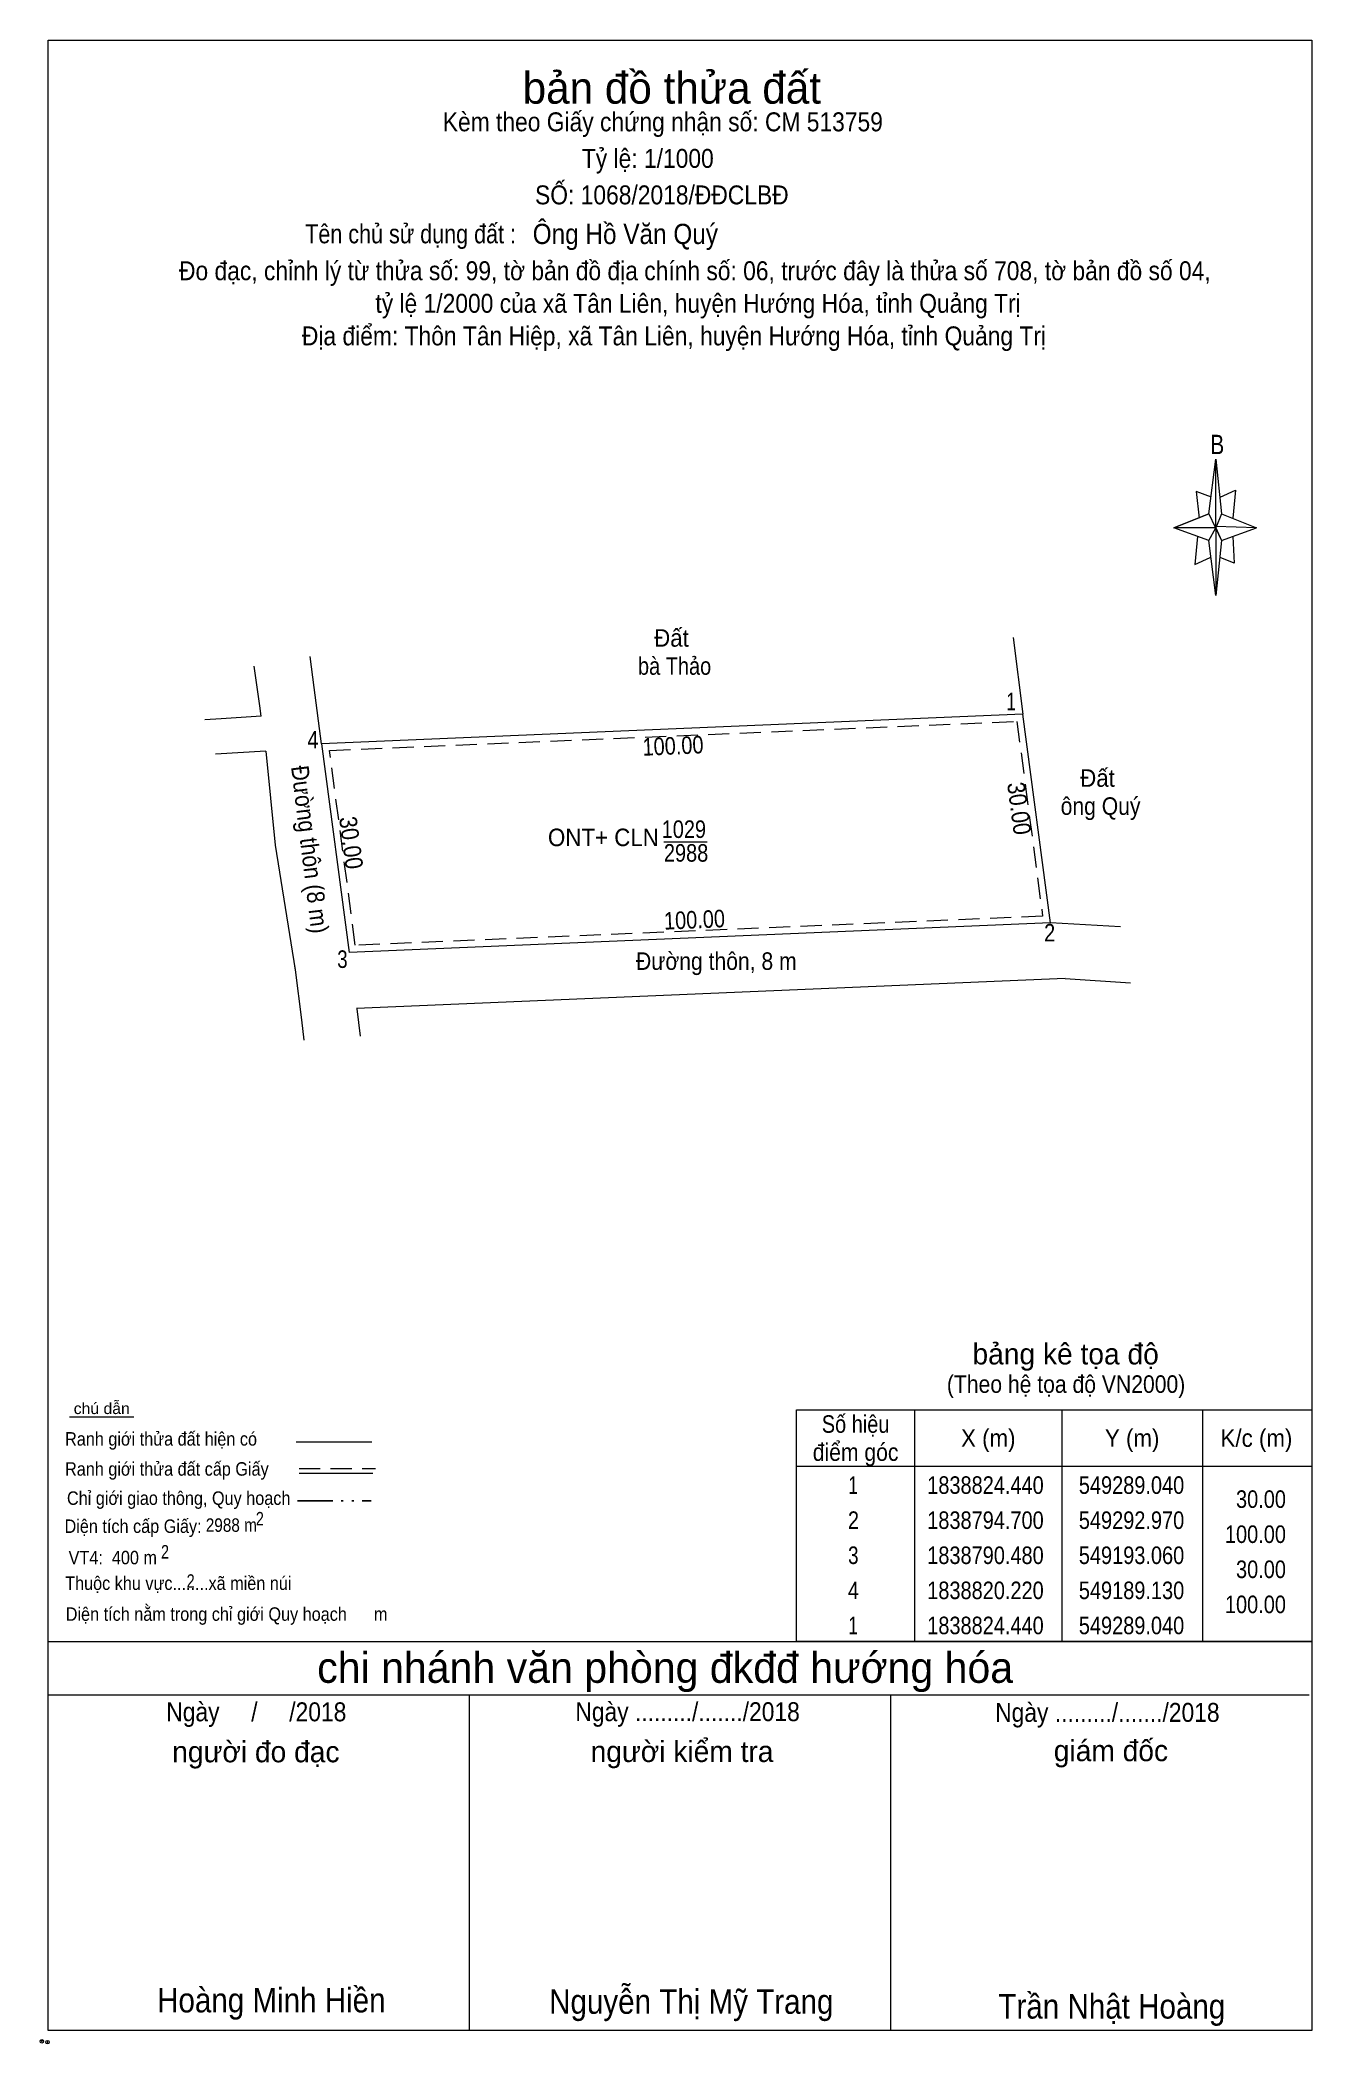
# Model space of a CAD drawing. Header units: metres. Extents: x 549149 to 549330, y 1838635 to 1838920.
import ezdxf
from ezdxf.enums import TextEntityAlignment as Align

# ---------------------------------------------------------------- set-up
doc = ezdxf.new("R2010")
doc.units = ezdxf.units.M
doc.header["$PDMODE"] = 32
doc.header["$PDSIZE"] = 0.5
doc.linetypes.add('DASH_DOUBLE_DOT', pattern=[9.2, 5, -1.2, 0.3, -1.2, 0.3, -1.2])
doc.linetypes.add('MEDIUM_DASHED', pattern=[4.5, 3, -1.5])
for name, color, linetype, lineweight in [('15', 7, 'Continuous', 13), ('28', 7, 'Continuous', 13), ('63', 7, 'Continuous', 13)]:
    doc.layers.add(name, color=color, linetype=linetype, lineweight=lineweight)

msp = doc.modelspace()

# ---------------------------------------------------------------- linework, layer by layer
at = {"layer": '15'}
for p, q in [((549287.65, 1838835.37), (549289.04, 1838824.44)), ((549180.32, 1838825.62), (549179.54, 1838831.28)), ((549188.07, 1838828.23), (549187.49, 1838832.65)), ((549189.13, 1838820.22), (549188.07, 1838828.23)), ((549180.52, 1838824.14), (549180.32, 1838825.62)), ((549174.83, 1838823.78), (549172.52, 1838823.64)), ((549180.52, 1838824.14), (549174.83, 1838823.78)), ((549289.04, 1838824.44), (549189.13, 1838820.22)), ((549292.97, 1838794.7), (549289.04, 1838824.44)), ((549181.2, 1838819.17), (549174.02, 1838818.73)), ((549181.2, 1838819.17), (549182.5, 1838805.76)), ((549189.13, 1838820.22), (549193.06, 1838790.48)), ((549182.5, 1838805.76), (549185.38, 1838787.99)), ((549237.9, 1838806.24), (549244.06, 1838806.24)), ((549292.97, 1838794.7), (549193.06, 1838790.48)), ((549302.95, 1838794.14), (549292.97, 1838794.7)), ((549185.29, 1838788.55), (549185.38, 1838787.99)), ((549295.04, 1838786.75), (549194.12, 1838782.51)), ((549295.04, 1838786.75), (549304.35, 1838786.17)), ((549194.13, 1838782.43), (549194.61, 1838778.55))]:
    msp.add_line(p, q, dxfattribs=at)
at = {"layer": '15', "linetype": 'MEDIUM_DASHED'}
msp.add_lwpolyline([(549288.17, 1838823.4), (549291.84, 1838795.65), (549193.93, 1838791.52), (549190.26, 1838819.27)], close=True, dxfattribs=at)
at = {"layer": '15'}
msp.add_lwpolyline([(549185.38, 1838787.99), (549186.26, 1838780.87), (549186.61, 1838777.98)], dxfattribs=at)
at = {"layer": '28'}
for p, q in [((549150.2, 1838765.27), (549150.2, 1838880.03)), ((549315.52, 1838852.97), (549316.52, 1838860.77)), ((549315.52, 1838849.17), (549310.52, 1838850.97)), ((549317.32, 1838852.97), (549322.32, 1838850.97)), ((549317.32, 1838849.17), (549316.52, 1838841.37)), ((549318.92, 1838849.77), (549319.12, 1838845.97)), ((549319.12, 1838845.97), (549317.12, 1838846.77)), ((549150.2, 1838722.75), (549150.2, 1838765.27)), ((549153.2, 1838724.31), (549162.4, 1838724.31)), ((549185.52, 1838720.77), (549196.28, 1838720.77)), ((549185.92, 1838716.29), (549196.44, 1838716.29)), ((549150.2, 1838692.29), (549330.2, 1838692.29)), ((549150.2, 1838684.69), (549329.8, 1838684.69)), ((549150.2, 1838684.69), (549329.8, 1838684.69)), ((549150.2, 1838684.69), (549329.8, 1838684.69)), ((549210.2, 1838636.89), (549210.2, 1838684.69)), ((549270.2, 1838636.89), (549270.2, 1838684.69))]:
    msp.add_line(p, q, dxfattribs=at)
at = {"layer": '28', "linetype": 'MEDIUM_DASHED'}
msp.add_line((549185.92, 1838716.93), (549196.8, 1838716.93), dxfattribs=at)
at = {"layer": '28', "linetype": 'DASH_DOUBLE_DOT', "lineweight": 25}
msp.add_line((549185.72, 1838712.35), (549196.2, 1838712.35), dxfattribs=at)
at = {"layer": '28'}
for points in [[(549150.2, 1838880.03), (549150.2, 1838920.49), (549330.2, 1838920.49), (549330.2, 1838722.75)], [(549315.92, 1838855.37), (549313.72, 1838856.17), (549314.12, 1838852.37)], [(549317.12, 1838855.37), (549319.32, 1838856.37), (549318.92, 1838852.37)], [(549316.52, 1838850.97), (549315.52, 1838852.97), (549310.52, 1838850.97)], [(549316.52, 1838850.97), (549317.32, 1838849.17), (549322.32, 1838850.97)], [(549313.92, 1838849.77), (549313.52, 1838845.77), (549315.72, 1838846.77)], [(549330.2, 1838722.75), (549330.2, 1838636.89), (549150.2, 1838636.89), (549150.2, 1838722.75)], [(549330.2, 1838636.89), (549150.2, 1838636.89), (549150.2, 1838684.69)]]:
    msp.add_lwpolyline(points, dxfattribs=at)
for points in [[(549316.52, 1838860.77), (549317.32, 1838852.97), (549316.52, 1838850.97)], [(549316.52, 1838850.97), (549310.52, 1838850.97), (549315.52, 1838852.97), (549317.32, 1838849.17), (549322.32, 1838850.97), (549316.52, 1838851.17)], [(549316.52, 1838850.97), (549316.52, 1838841.37), (549315.52, 1838849.17)]]:
    msp.add_lwpolyline(points, close=True, dxfattribs=at)
for p in [(549149.28, 1838635.33), (549150.08, 1838635.21)]:
    msp.add_point(p, dxfattribs=at)
at = {"layer": '63'}
for p, q in [((549273.6, 1838725.29), (549273.6, 1838692.29)), ((549294.6, 1838725.29), (549294.6, 1838692.29)), ((549314.6, 1838725.29), (549314.6, 1838692.29)), ((549256.8, 1838717.29), (549330.2, 1838717.29))]:
    msp.add_line(p, q, dxfattribs=at)
msp.add_lwpolyline([(549256.8, 1838725.29), (549330.2, 1838725.29), (549330.2, 1838692.29), (549256.8, 1838692.29)], close=True, dxfattribs=at)

# ---------------------------------------------------------------- texts
at = {"layer": '15'}
for s, width, p in [('Đất ', 0.95, (549239.41, 1838834.05)), ('bà Thảo', 0.85, (549239.415, 1838830.05)), ('Đất ', 0.95, (549300.1, 1838814.09)), ('ông Quý', 0.9, (549300.095, 1838810.09)), ('ONT+ CLN', 0.95, (549229.275, 1838805.63)), ('1029', 0.85, (549240.735, 1838806.8)), ('2988', 0.85, (549241.05, 1838803.42)), ('Đường thôn, 8 m', 0.9, (549245.36, 1838788))]:
    msp.add_text(s, height=2.5, dxfattribs=dict(at, width=width)).set_placement(p, align=Align.CENTER)
for s, width, p in [(' 1', 0.75, (549288.05, 1838824.99)), (' 4', 0.85, (549188.69, 1838819.55)), (' 2', 0.85, (549293.63, 1838792.05)), (' 3', 0.8, (549192.84, 1838788.28))]:
    msp.add_text(s, height=2.5, dxfattribs=dict(at, width=width)).set_placement(p, align=Align.RIGHT)
for s, rotation, width, p in [('100.00', 2.419, 0.85, (549239.237, 1838818.69)), ('Đường thôn (8 m)', 276.973, 0.9, (549186.236, 1838805.017)), ('30.00', 277.528, 0.9, (549287.268, 1838810.844)), ('30.00', 277.528, 0.9, (549192.108, 1838805.954)), ('100.00', 2.419, 0.85, (549242.297, 1838793.91))]:
    msp.add_text(s, height=2.5, rotation=rotation, dxfattribs=dict(at, width=width)).set_placement(p, align=Align.CENTER)
at = {"layer": '28'}
for s, height, p in [('bản đồ thửa đất', 4.5, (549239.02, 1838911.43)), ('bảng kê tọa độ', 3, (549295.12, 1838731.78)), ('chi nhánh văn phòng đkđđ hướng hóa', 4.374, (549238.07, 1838686.41)), ('người đo đạc', 3, (549179.765, 1838675.09)), ('người kiểm tra', 3, (549240.475, 1838675.13)), ('giám đốc', 3, (549301.57, 1838675.25))]:
    msp.add_text(s, height=height, dxfattribs=at).set_placement(p, align=Align.CENTER)
for s, height, width, p in [('Kèm theo Giấy chứng nhận số: CM 513759', 2.7, 0.9, (549237.74, 1838907.49)), ('Tỷ lệ: 1/1000', 2.7, 0.9, (549235.6, 1838902.28)), ('SỐ: 1068/2018/ĐĐCLBĐ', 2.7, 0.9, (549237.6, 1838897.08)), ('Tên chủ sử dụng đất :', 2.7, 0.85, (549201.81, 1838891.53)), ('Đo đạc, chỉnh lý từ thửa số: 99, tờ bản đồ địa chính số: 06, trước đây là thửa số 708, tờ bản đồ số 04,', 2.7, 0.9, (549242.3, 1838886.27)), (' tỷ lệ 1/2000 của xã Tân Liên, huyện Hướng Hóa, tỉnh Quảng Trị', 2.7, 0.9, (549242.305, 1838881.63)), ('Địa điểm: Thôn Tân Hiệp, xã Tân Liên, huyện Hướng Hóa, tỉnh Quảng Trị', 2.7, 0.9, (549239.325, 1838876.99)), ('B', 2.755, 0.8, (549316.725, 1838861.49)), ('(Theo hệ tọa độ VN2000)', 2.5, 0.9, (549295.18, 1838727.73)), ('(Theo hệ tọa độ VN2000)', 2.5, 0.9, (549295.18, 1838727.73)), ('chú dẫn', 1.6, 1.05, (549157.815, 1838724.71)), ('Ranh giới thửa đất hiện có ', 1.92, 0.9, (549166.58, 1838720.21)), ('Ranh giới thửa đất cấp Giấy', 1.92, 0.9, (549167.09, 1838715.93)), ('Chỉ giới giao thông, Quy hoạch', 1.92, 0.9, (549168.775, 1838711.77)), ('2', 1.92, 0.8, (549180.335, 1838708.84)), ('Diện tích cấp Giấy: ', 1.92, 0.9, (549162.595, 1838707.77)), ('2988 m ', 1.92, 0.85, (549176.575, 1838707.93)), (' VT4:  400 m ', 1.92, 0.9, (549159.385, 1838703.3)), ('2', 1.92, 0.8, (549166.825, 1838704.12)), ('2', 1.92, 0.8, (549170.485, 1838699.96)), ('Thuộc khu vực........xã miền núi', 1.92, 0.9, (549168.72, 1838699.65)), ('Diện tích nằm trong chỉ giới Quy hoạch      m', 1.92, 0.9, (549175.595, 1838695.25)), ('Ngày     /     /2018', 2.7, 0.9, (549179.83, 1838680.93)), ('Ngày ........./......./2018', 2.7, 0.9, (549241.265, 1838680.95)), ('Ngày ........./......./2018', 2.7, 0.9, (549301.065, 1838680.85)), ('Hoàng Minh Hiền', 3.5, 0.9, (549181.97, 1838639.45)), ('Nguyễn Thị Mỹ Trang', 3.5, 0.9, (549241.79, 1838639.25)), ('Trần Nhật Hoàng', 3.5, 0.9, (549301.7, 1838638.57))]:
    msp.add_text(s, height=height, dxfattribs=dict(at, width=width)).set_placement(p, align=Align.CENTER)
at = {"layer": '28', "width": 0.9}
msp.add_text('Ông Hồ Văn Quý', height=2.88, dxfattribs=at).set_placement((549219.2, 1838891.43))
at = {"layer": '63'}
for s, width, p in [('Số hiệu', 0.85, (549265.2, 1838722.04)), ('X (m)', 0.95, (549284.1, 1838720.04)), ('Y (m)', 0.95, (549304.595, 1838720.04)), ('K/c (m)', 0.95, (549322.3, 1838720.04)), ('điểm góc', 0.9, (549265.2, 1838718.04)), (' 1', 0.75, (549264.495, 1838713.34)), ('1838824.440', 0.85, (549283.7, 1838713.34)), ('549289.040', 0.85, (549304.505, 1838713.34)), (' 2', 0.85, (549264.5, 1838708.34)), ('1838794.700', 0.85, (549283.7, 1838708.34)), ('549292.970', 0.85, (549304.505, 1838708.34)), (' 3', 0.8, (549264.5, 1838703.34)), ('1838790.480', 0.85, (549283.7, 1838703.34)), ('549193.060', 0.85, (549304.505, 1838703.34)), (' 4', 0.85, (549264.495, 1838698.34)), ('1838820.220', 0.85, (549283.7, 1838698.34)), ('549189.130', 0.85, (549304.505, 1838698.34)), (' 1', 0.75, (549264.495, 1838693.34)), ('1838824.440', 0.85, (549283.7, 1838693.34)), ('549289.040', 0.85, (549304.505, 1838693.34))]:
    msp.add_text(s, height=2.5, dxfattribs=dict(at, width=width)).set_placement(p, align=Align.CENTER)
at = {"layer": '63', "width": 0.85}
for s, p in [('30.00', (549326.5, 1838711.34)), ('100.00', (549326.5, 1838706.34)), ('30.00', (549326.5, 1838701.34)), ('100.00', (549326.5, 1838696.34))]:
    msp.add_text(s, height=2.5, dxfattribs=at).set_placement(p, align=Align.RIGHT)

doc.saveas('drawing.dxf')
